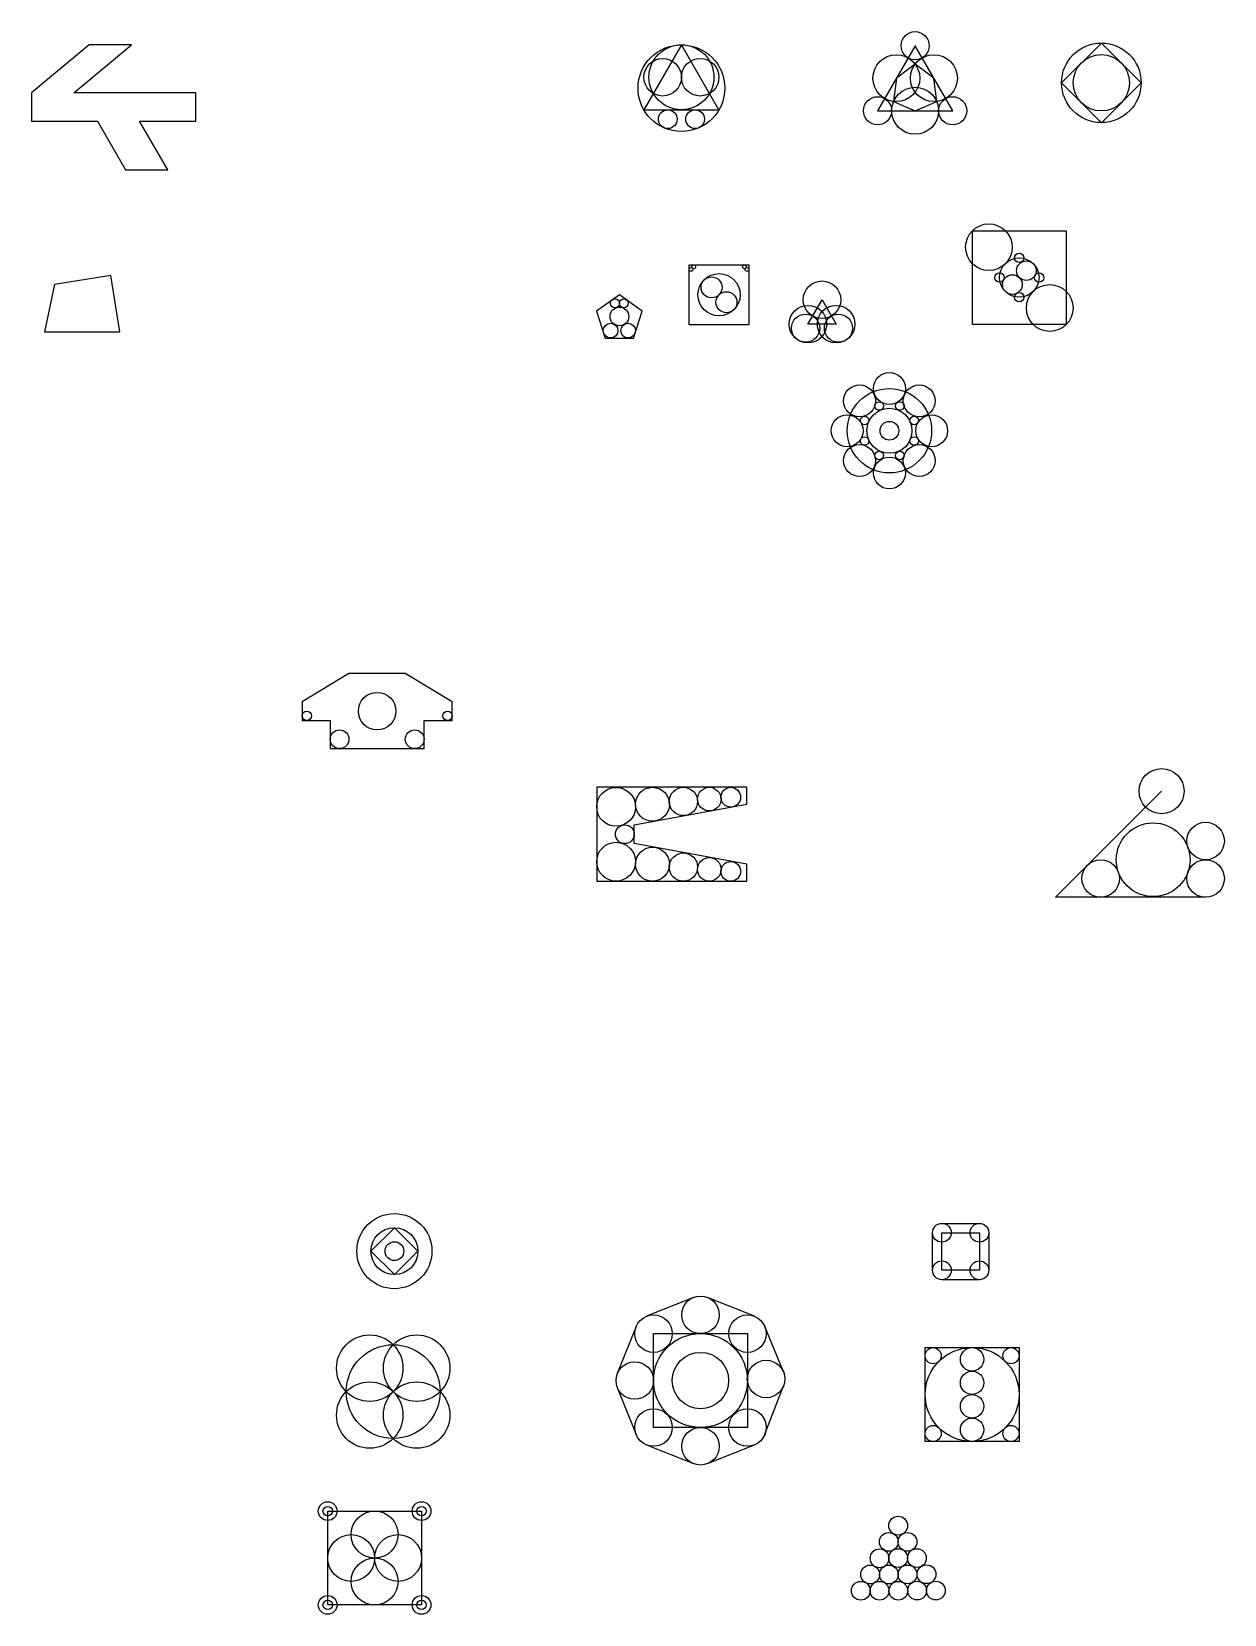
# Model space of a CAD drawing. Header units: millimetres. Extents: x 30 to 2442, y 106 to 1886.
# Drawn here: x 1171 to 2442, y 106 to 1792 of the extents above; entities that cross this region are included whole.
import ezdxf

# ---------------------------------------------------------------- set-up
doc = ezdxf.new("R2010")
doc.units = ezdxf.units.MM

msp = doc.modelspace()

# ---------------------------------------------------------------- linework, layer by layer
for p, q in [((1232.6, 1778.3), (1171.3, 1726.9)), ((1216.3, 1726.9), (1277.6, 1778.3)), ((1277.6, 1778.3), (1232.6, 1778.3)), ((1863.6, 1778.2), (1823.6, 1708.9)), ((1903.6, 1708.9), (1863.6, 1778.2)), ((2112.6, 1777.2), (2072.6, 1707.9)), ((2152.6, 1707.9), (2112.6, 1777.2)), ((2268.6, 1737.7), (2311, 1780.1)), ((2311, 1780.1), (2353.4, 1737.7)), ((2112.6, 1757.6), (2092.6, 1742.6)), ((2132.6, 1742.6), (2112.6, 1757.6)), ((2092.6, 1742.6), (2089.6, 1717.7)), ((2135.6, 1717.7), (2132.6, 1742.6)), ((2311, 1695.2), (2268.6, 1737.7)), ((2353.4, 1737.7), (2311, 1695.2)), ((1171.3, 1726.9), (1171.3, 1696.9)), ((1346.3, 1726.9), (1216.3, 1726.9)), ((1346.3, 1696.9), (1346.3, 1726.9)), ((1823.6, 1708.9), (1903.6, 1708.9)), ((2072.6, 1707.9), (2152.6, 1707.9)), ((2089.6, 1717.7), (2112.6, 1707.9)), ((2112.6, 1707.9), (2135.6, 1717.7)), ((1171.3, 1696.9), (1241.3, 1696.9)), ((1241.3, 1696.9), (1271.3, 1644.9)), ((1316.3, 1644.9), (1286.3, 1696.9)), ((1286.3, 1696.9), (1346.3, 1696.9)), ((1271.3, 1644.9), (1316.3, 1644.9)), ((2173.6, 1580.1), (2273.6, 1580.1)), ((2173.6, 1480.1), (2173.6, 1580.1)), ((2273.6, 1580.1), (2273.6, 1480.1)), ((1871.8, 1543.6), (1935.5, 1543.6)), ((1871.8, 1479.9), (1871.8, 1543.6)), ((1935.5, 1543.6), (1935.5, 1479.9)), ((1195.5, 1522.7), (1185.1, 1472.2)), ((1255.5, 1532.2), (1195.5, 1522.7)), ((1265.1, 1472.2), (1255.5, 1532.2)), ((1797.5, 1511.9), (1773.2, 1494.3)), ((1821.8, 1494.3), (1797.5, 1511.9)), ((1998.4, 1480.5), (2013.4, 1506.5)), ((2013.4, 1506.5), (2028.4, 1480.5)), ((1773.2, 1494.3), (1782.5, 1465.7)), ((1812.5, 1465.7), (1821.8, 1494.3)), ((1185.1, 1472.2), (1265.1, 1472.2)), ((1935.5, 1479.9), (1871.8, 1479.9)), ((2028.4, 1480.5), (1998.4, 1480.5)), ((2273.6, 1480.1), (2173.6, 1480.1)), ((1782.5, 1465.7), (1812.5, 1465.7)), ((1509.4, 1108.1), (1459.4, 1078.1)), ((1569.4, 1108.1), (1509.4, 1108.1)), ((1619.4, 1078.1), (1569.4, 1108.1)), ((1459.4, 1078.1), (1459.4, 1058.1)), ((1619.4, 1058.1), (1619.4, 1078.1)), ((1459.4, 1058.1), (1489.4, 1058.1)), ((1489.4, 1058.1), (1489.4, 1028.1)), ((1589.4, 1028.1), (1589.4, 1058.1)), ((1589.4, 1058.1), (1619.4, 1058.1)), ((1489.4, 1028.1), (1589.4, 1028.1)), ((1773.3, 986.9), (1773.3, 886.9)), ((1933.3, 986.9), (1773.3, 986.9)), ((1933.3, 968.9), (1933.3, 986.9)), ((2262.1, 869.7), (2375.2, 982.8)), ((1813.3, 946.9), (1933.3, 968.9)), ((1813.3, 926.9), (1813.3, 946.9)), ((1933.3, 904.9), (1813.3, 926.9)), ((1933.3, 886.9), (1933.3, 904.9)), ((1773.3, 886.9), (1933.3, 886.9)), ((2422.1, 869.7), (2262.1, 869.7)), ((1532.8, 492.6), (1557.8, 517.6)), ((1557.8, 517.6), (1582.8, 492.6)), ((2131.1, 472.2), (2131.1, 512.2)), ((2141.1, 522.2), (2181.1, 522.2)), ((2141.1, 512.2), (2181.1, 512.2)), ((2141.1, 472.2), (2141.1, 512.2)), ((2181.1, 512.2), (2181.1, 472.2)), ((2191.1, 512.2), (2191.1, 472.2)), ((1557.8, 467.6), (1532.8, 492.6)), ((1582.8, 492.6), (1557.8, 467.6)), ((2181.1, 472.2), (2141.1, 472.2)), ((2181.1, 462.2), (2141.1, 462.2)), ((1876.4, 443.3), (1826.4, 423.3)), ((1941.3, 423.3), (1891.3, 443.3)), ((1815.3, 412.2), (1795.3, 362.2)), ((1972.3, 364.1), (1952.4, 412.4)), ((1833.9, 304.7), (1833.9, 404.7)), ((1833.9, 404.7), (1883.9, 404.7)), ((1883.9, 404.7), (1933.9, 404.7)), ((1933.9, 404.7), (1933.9, 304.7)), ((2123.3, 389.8), (2223.3, 389.8)), ((2123.3, 289.8), (2123.3, 389.8)), ((2223.3, 389.8), (2223.3, 289.8)), ((1795.3, 347.3), (1815.3, 297.3)), ((1952.5, 297.6), (1972.5, 349.2)), ((1933.9, 304.7), (1833.9, 304.7)), ((2223.3, 289.8), (2123.3, 289.8)), ((1826.4, 286.2), (1876.4, 266.2)), ((1891.3, 266.2), (1941.3, 286.2)), ((1486.7, 215.6), (1586.7, 215.6)), ((1486.7, 115.6), (1486.7, 215.6)), ((1586.7, 215.6), (1586.7, 115.6)), ((1586.7, 115.6), (1486.7, 115.6))]:
    msp.add_line(p, q)
for centre, radius in [((2112.6, 1777.2), 15), ((1863.6, 1732), 46.2), ((1863.6, 1743.6), 34.6), ((2311, 1737.7), 42.4), ((1843.6, 1743.6), 20), ((1883.6, 1743.6), 20), ((2092.6, 1742.6), 25), ((2132.6, 1742.6), 25), ((2311, 1737.7), 30), ((2072.6, 1707.9), 15), ((2112.6, 1707.9), 25), ((2152.6, 1707.9), 15), ((1849, 1698.9), 10), ((1878.2, 1698.9), 10), ((2191.2, 1562.5), 24.9), ((2223.6, 1551.1), 5), ((1873.8, 1538.8), 2), ((1876.7, 1541.6), 2), ((1930.7, 1541.6), 2), ((1933.5, 1538.8), 2), ((2202.6, 1530.1), 5), ((2223.6, 1530.1), 21), ((2231.1, 1537.5), 10.5), ((2244.6, 1530.1), 5), ((1903.7, 1511.8), 22.5), ((1895.7, 1519.7), 11.2), ((2013.4, 1506.5), 20), ((2216.2, 1522.6), 10.5), ((2256, 1497.7), 24.9), ((1792.8, 1502.7), 4.7), ((1802.2, 1502.7), 4.7), ((1911.6, 1503.8), 11.2), ((2223.6, 1509.1), 5), ((1797.5, 1488.7), 10), ((1998.4, 1480.5), 20), ((1995.9, 1476.2), 15), ((2028.4, 1480.5), 20), ((2030.9, 1476.2), 15), ((1788.2, 1473.6), 7.82), ((1806.8, 1473.6), 7.82), ((2085.2, 1411.9), 17), ((2053.4, 1398.7), 17), ((2085.2, 1366.9), 45), ((2117, 1398.7), 17), ((2040.2, 1366.9), 17), ((2085.2, 1366.9), 24), ((2074.3, 1393.3), 4.58), ((2096.2, 1393.3), 4.58), ((2130.2, 1366.9), 17), ((2058.8, 1377.8), 4.58), ((2085.2, 1366.9), 10), ((2111.6, 1377.8), 4.58), ((2053.4, 1335.1), 17), ((2058.8, 1356), 4.58), ((2117, 1335.1), 17), ((2111.6, 1356), 4.58), ((2085.2, 1321.9), 17), ((2074.3, 1340.5), 4.58), ((2096.2, 1340.5), 4.58), ((1539.4, 1068.1), 20), ((1464.4, 1063.1), 5), ((1614.4, 1063.1), 5), ((1499.4, 1038.1), 10), ((1579.4, 1038.1), 10), ((2375.2, 982.8), 24), ((1794, 966.1), 20.7), ((1832.7, 968.8), 18.1), ((1865.7, 971.8), 15.1), ((1893.3, 974.3), 12.6), ((1916.2, 976.4), 10.5), ((1803.3, 936.9), 10), ((2366.2, 909.7), 39.3), ((2422.1, 929.7), 20), ((1794, 907.6), 20.7), ((1832.7, 904.9), 18.1), ((1865.7, 901.9), 15.1), ((1893.3, 899.4), 12.6), ((1916.2, 897.3), 10.5), ((2310.3, 889.7), 20), ((2422.1, 889.7), 20), ((1557.8, 492.6), 40), ((1557.8, 492.6), 25), ((2141.1, 512.2), 10), ((2181.1, 512.2), 10), ((1557.8, 492.6), 10), ((2141.1, 472.2), 10), ((2181.1, 472.2), 10), ((1883.9, 424.7), 20), ((1833.9, 404.7), 20), ((1933.9, 404.7), 20), ((1531.5, 367.9), 35.4), ((1556.5, 342.9), 50), ((1581.5, 367.9), 35.4), ((1883.9, 354.7), 50), ((2173.3, 339.8), 50), ((2131.8, 381.2), 8.58), ((2173.3, 377.3), 12.5), ((2214.7, 381.2), 8.58), ((1813.9, 354.7), 20), ((1883.9, 354.7), 30), ((1953.8, 356.4), 20), ((2173.3, 352.3), 12.5), ((1531.5, 317.9), 35.4), ((1581.5, 317.9), 35.4), ((2173.3, 327.3), 12.5), ((1833.9, 304.7), 20), ((1933.9, 304.7), 20), ((1883.9, 284.7), 20), ((2131.8, 298.3), 8.58), ((2173.3, 302.3), 12.5), ((2214.7, 298.3), 8.58), ((1486.7, 215.6), 10), ((1486.7, 215.6), 5), ((1586.7, 215.6), 10), ((1586.7, 215.6), 5), ((1536.7, 190.6), 25), ((2094.5, 200.1), 10), ((1511.7, 165.6), 25), ((1561.7, 165.6), 25), ((2084.5, 182.8), 10), ((2104.5, 182.8), 10), ((2074.7, 165.3), 10), ((2094.5, 165.5), 10), ((2114.5, 165.5), 10), ((1536.7, 140.6), 25), ((2064.7, 148), 10), ((2084.7, 148), 10), ((2104.5, 148.1), 10), ((2124.7, 148.3), 10), ((2054.7, 130.7), 10), ((2074.7, 130.7), 10), ((2094.7, 130.7), 10), ((2114.7, 130.9), 10), ((2134.7, 130.9), 10), ((1486.7, 115.6), 10), ((1486.7, 115.6), 5), ((1586.7, 115.6), 10), ((1586.7, 115.6), 5)]:
    msp.add_circle(centre, radius)

doc.saveas('drawing.dxf')
